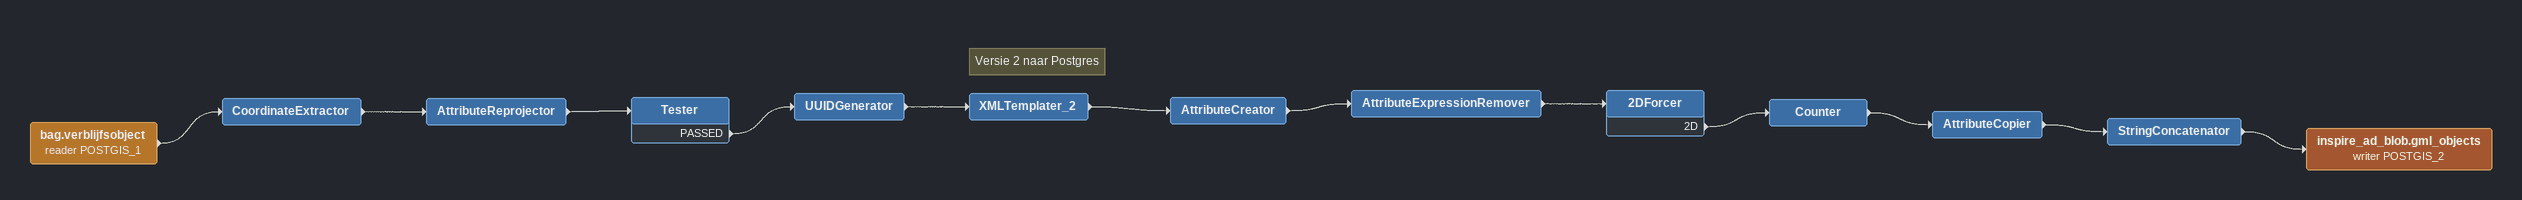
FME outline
bag.verblijfsobject (reader POSTGIS_1)
    -> CoordinateExtractor
CoordinateExtractor
    -> AttributeReprojector
AttributeReprojector
    -> Tester
Tester
    PASSED -> UUIDGenerator
UUIDGenerator
    -> XMLTemplater_2
Note: Versie 2 naar Postgres
XMLTemplater_2
    -> AttributeCreator
AttributeCreator
    -> AttributeExpressionRemover
AttributeExpressionRemover
    -> 2DForcer
2DForcer
    2D -> Counter
Counter
    -> AttributeCopier
AttributeCopier
    -> StringConcatenator
StringConcatenator
    -> inspire_ad_blob.gml_objects (writer POSTGIS_2)
inspire_ad_blob.gml_objects (writer POSTGIS_2)
